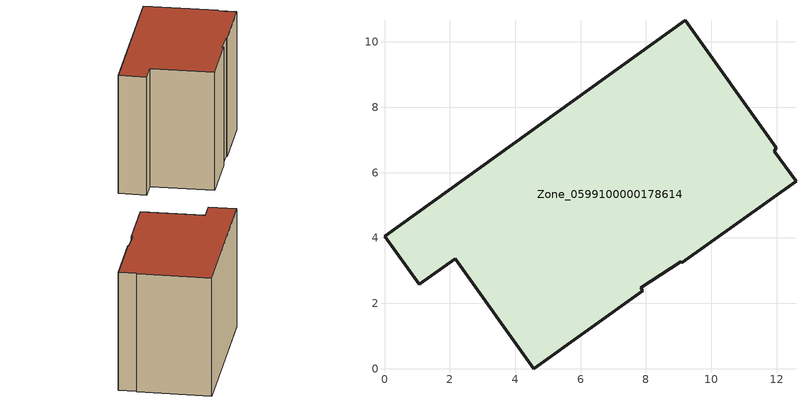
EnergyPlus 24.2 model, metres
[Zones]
Zone_0599100000178614
 floor ground (C_G): 11.92,6.66 12.6,5.74 9.1,3.24 9.07,3.28 7.84,2.47 7.91,2.38 4.57,0 2.16,3.37 1.06,2.58 0,4.06 9.21,10.66 11.99,6.76 z0
 wall outside (C_F): 0,4.06 1.06,2.58 2.16,3.37 4.57,0 7.91,2.38 7.84,2.47 9.07,3.28 9.1,3.24 12.6,5.74 11.92,6.66 11.99,6.76 9.21,10.66 0,4.06 z0:8.1
 roof outside (C_R): 12.6,5.74 11.92,6.66 11.99,6.76 9.21,10.66 0,4.06 1.06,2.58 2.16,3.37 4.57,0 7.91,2.38 7.84,2.47 9.07,3.28 9.1,3.24 z8.1
[BUILDING]
Pand.0599100000178614: North Axis=0; Terrain=City; Loads Convergence Tolerance Value=0.04; Temperature Convergence Tolerance Value=0.4; Solar Distribution=FullExterior; Maximum Number of Warmup Days=25; Minimum Number of Warmup Days=1
[Site:Location]
Rotterdam.The.Hague.AP_ZH_NLD Design_Conditions: Latitude=51.96; Longitude=4.45; Time Zone=1; Elevation=-4.5
[SITE:GROUNDTEMPERATURE:BUILDINGSURFACE]
18, 18, 18, 18, 18, 18, 18, 18, 18, 18, 18, 18
[MATERIAL] Thermal Absorptance=0.9; Solar Absorptance=0.7; Visible Absorptance=0.7
Name | Roughness | Thickness | Conductivity | Density | Specific Heat
G.TC.1975-1991 | MediumSmooth | 0.15 | 0.288461 | 540 | 1210
F.TC.1975-1991 | Rough | 0.3 | 0.230769 | 1920 | 840
R.TC.1975-1991 | MediumRough | 0.2 | 0.153846 | 1500 | 1000
[CONSTRUCTION]
C_G: G.TC.1975-1991
C_F: F.TC.1975-1991
C_R: R.TC.1975-1991
[ZONE]
Zone_0599100000178614: Type=1; Multiplier=1; Ceiling Height=Autocalculate; Volume=Autocalculate; Floor Area=autocalculate; Part of Total Floor Area=Yes
[ZONEINFILTRATION:DESIGNFLOWRATE]
Infil_Zone_0599100000178614: Zone or ZoneList or Space or SpaceList=Zone_0599100000178614; Schedule=AlwaysOn; Design Flow Rate Calculation Method=Flow/Area; Flow Rate per Floor Area=0.003; Constant Term Coefficient=1; Temperature Term Coefficient=0; Velocity Term Coefficient=0; Velocity Squared Term Coefficient=0
[HVACTEMPLATE:ZONE:IDEALLOADSAIRSYSTEM]
Zone_0599100000178614: Maximum Heating Supply Air Temperature=50; Minimum Cooling Supply Air Temperature=13; Maximum Heating Supply Air Humidity Ratio=0.0156; Minimum Cooling Supply Air Humidity Ratio=0.0077; Heating Limit=NoLimit; Cooling Limit=NoLimit; Dehumidification Control Type=ConstantSensibleHeatRatio; Cooling Sensible Heat Ratio=0.7; Dehumidification Setpoint=60; Humidification Control Type=None; Humidification Setpoint=30; Outdoor Air Method=None; Outdoor Air Flow Rate per Person=0.00944; Outdoor Air Flow Rate per Zone Floor Area=0; Outdoor Air Flow Rate per Zone=0; Demand Controlled Ventilation Type=None; Outdoor Air Economizer Type=NoEconomizer; Heat Recovery Type=None; Sensible Heat Recovery Effectiveness=0.7; Latent Heat Recovery Effectiveness=0.65
[ZONECONTROL:THERMOSTAT]
ThermostatControl_Zone_0599100000178614: Zone or ZoneList=Zone_0599100000178614; Control Type Schedule=DualSetpointControlType; Control 1=Thermostat_Zone_0599100000178614; Temperature Difference Between Cutout And Setpoint=0
[THERMOSTATSETPOINT:DUALSETPOINT]
Thermostat_Zone_0599100000178614: Heating Setpoint Temperature Schedule=HeatingSetpoint_Zone_0599100000178614; Cooling Setpoint Temperature Schedule=CoolingSetpoint_Zone_0599100000178614
[SCHEDULE:COMPACT]
HeatingSetpoint_Zone_0599100000178614: Through: 12/31, For: AllDays, Until: 24:00, 21
CoolingSetpoint_Zone_0599100000178614: Through: 12/31, For: AllDays, Until: 24:00, 24
DualSetpointControlType: Through: 12/31, For: AllDays, Until: 24:00, 4
AlwaysOn: Through: 12/31, For: AllDays, Until: 24:00, 1
